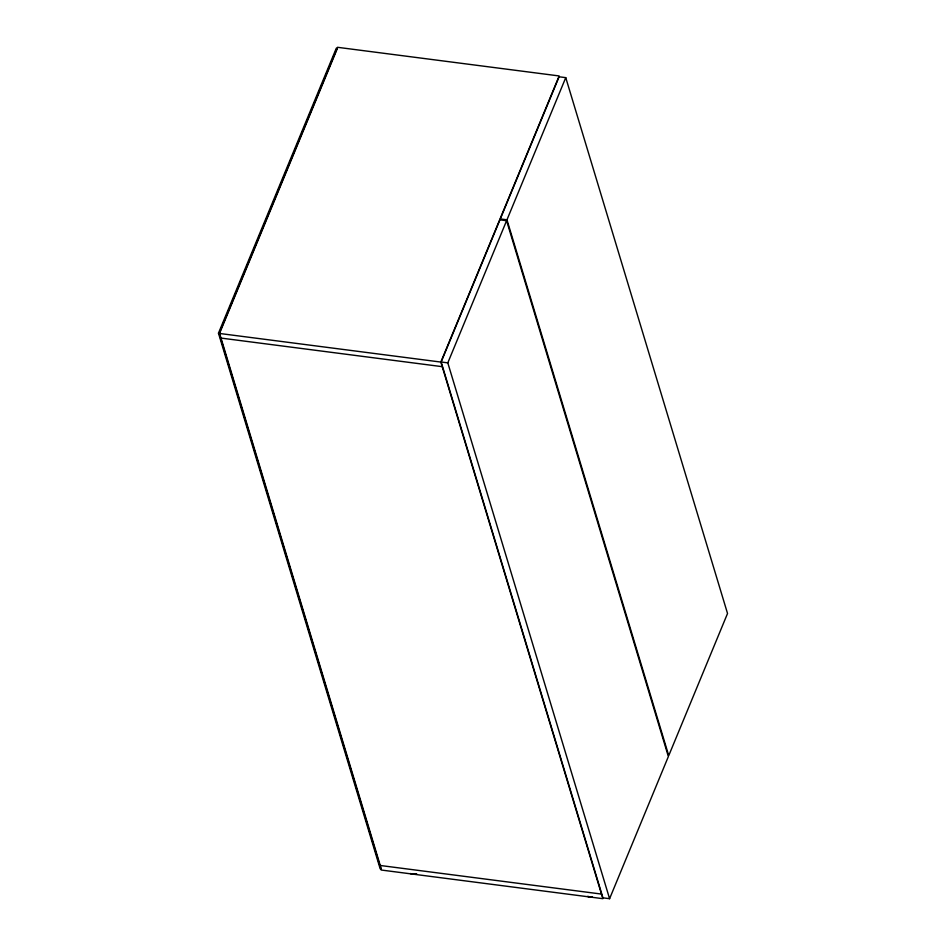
<?xml version="1.0" encoding="UTF-8"?>
<svg xmlns="http://www.w3.org/2000/svg" width="946" height="946" viewBox="0 0 946 946"><rect width="100%" height="100%" fill="white"/><g stroke="black" fill="none" stroke-linecap="round" stroke-linejoin="round"><path stroke-width="1.42" d="M218.467 333.181L336.291 48.27L337.403 48.412L219.578 333.335L381.285 868.913L380.174 868.771L218.467 333.181L219.578 333.335M219.176 333.418L337.497 47.3L559.169 75.952L440.848 362.07L602.862 898.676L381.191 870.024L219.176 333.418L440.848 362.07M441.155 361.999L499.937 219.839L506.595 220.702L668.373 756.54L609.591 898.7L602.933 897.837L441.155 361.999L447.801 362.862L609.591 898.7M447.801 362.862L506.595 220.702M506.961 219.803L565.755 77.643L559.098 76.78L500.316 218.94L506.961 219.803L668.739 755.641L727.533 613.481L565.755 77.643M220.56 338.018L442.243 366.67M379.795 865.424L601.479 894.076M592.409 896.974A7.154 5.298 -16.8 0 1 588.01 896.394M592.326 897.009A7.556 5.593 -16.8 0 1 587.691 896.418M410.351 873.501A7.556 5.593 -16.8 0 0 416.63 873.726A7.154 5.298 -16.8 0 1 411.309 873.749"/></g></svg>
